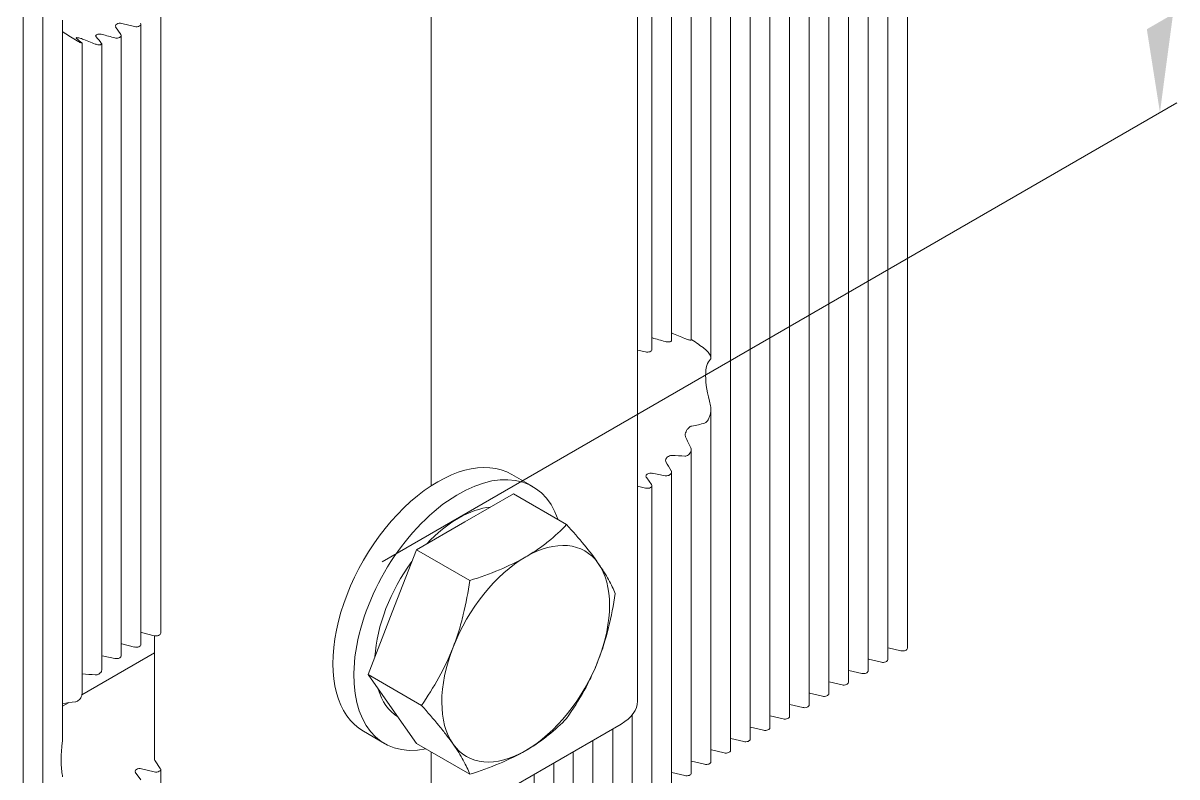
# Model space of a CAD drawing. Extents: x -37 to 4620, y -49 to 348.
# Drawn here: x 1588.71 to 1601.17, y 67.86 to 76 of the extents above; entities that cross this region are included whole.
import ezdxf

# ---------------------------------------------------------------- set-up
doc = ezdxf.new("R2010")
doc.units = 0
doc.header["$LTSCALE"] = 5
doc.layers.add('4', color=160, linetype='CONTINUOUS', lineweight=18)
doc.layers.add('PV-39239', color=7, linetype='CONTINUOUS', lineweight=15)

msp = doc.modelspace()

# ---------------------------------------------------------------- linework, layer by layer
at = {"layer": '4', "extrusion": (0.707107, -0.408248, 0.57735)}
msp.add_line((1592.587, 70.185, 733.96), (1601.167, 75.139, 726.955), dxfattribs=at)
msp.add_solid([(866.179, -184.163, 1521.228), (866.462, -184.446, 1521.228), (865.472, -185.153, 1521.228)], dxfattribs=at)
at = {"layer": 'PV-39239', "lineweight": 13, "extrusion": (-6e-16, 0.816497, 0.57735)}
for p, q in [((1598.258, 85.581, 729.711), (1598.258, 69.251, 729.711)), ((1598.045, 85.458, 729.711), (1598.045, 69.128, 729.711)), ((1597.833, 85.336, 729.711), (1597.833, 69.006, 729.711)), ((1597.621, 85.213, 729.711), (1597.621, 68.883, 729.711)), ((1597.409, 85.091, 729.711), (1597.409, 68.761, 729.711)), ((1597.197, 84.968, 729.711), (1597.197, 68.639, 729.711)), ((1596.985, 84.846, 729.711), (1596.985, 68.516, 729.711)), ((1596.773, 84.723, 729.711), (1596.773, 68.394, 729.711)), ((1596.56, 84.601, 729.711), (1596.56, 68.271, 729.711)), ((1596.348, 84.479, 729.711), (1596.348, 68.149, 729.711)), ((1595.343, 81.743, 729.711), (1595.343, 68.679, 729.711)), ((1588.924, 80.192, 729.711), (1588.924, 63.862, 729.711)), ((1588.712, 80.069, 729.711), (1588.712, 63.74, 729.711)), ((1596.136, 80, 729.711), (1596.136, 72.382, 729.711)), ((1595.924, 79.56, 729.711), (1595.924, 72.577, 729.711)), ((1595.712, 79.319, 729.711), (1595.712, 72.573, 729.711)), ((1595.5, 79.171, 729.711), (1595.5, 72.476, 729.711)), ((1593.116, 71.004, 729.711), (1593.116, 76.298, 729.711)), ((1590.197, 76.109, 729.711), (1590.197, 69.414, 729.711)), ((1589.136, 76.028, 729.711), (1589.136, 68.271, 729.711)), ((1589.915, 75.96, 729.711), (1589.777, 75.993, 729.711)), ((1589.984, 75.987, 729.711), (1589.984, 69.292, 729.711)), ((1589.711, 75.956, 729.711), (1589.768, 75.875, 729.711)), ((1589.772, 75.865, 729.711), (1589.772, 69.169, 729.711)), ((1589.348, 75.782, 729.711), (1589.348, 68.762, 729.711)), ((1589.56, 75.775, 729.711), (1589.56, 69.014, 729.711)), ((1595.343, 72.47, 729.711), (1595.431, 72.449, 729.711)), ((1596.136, 71.835, 729.711), (1596.136, 68.026, 729.711)), ((1595.924, 71.395, 729.711), (1595.924, 67.904, 729.711)), ((1593.987, 71.126, 729.711), (1594.213, 70.996, 729.711)), ((1595.712, 71.154, 729.711), (1595.712, 67.781, 729.711)), ((1595.431, 70.98, 729.711), (1595.343, 71.001, 729.711)), ((1595.443, 71.092, 729.711), (1595.496, 71.017, 729.711)), ((1595.5, 71.006, 729.711), (1595.5, 67.659, 729.711)), ((1594.004, 70.918, 729.711), (1593.481, 70.616, 729.711)), ((1594.004, 70.918, 729.711), (1594.579, 70.586, 729.711)), ((1593.481, 70.616, 729.711), (1592.959, 70.314, 729.711)), ((1592.959, 70.314, 729.711), (1592.697, 69.641, 729.711)), ((1592.959, 70.314, 729.711), (1593.534, 69.982, 729.711)), ((1592.697, 69.641, 729.711), (1592.436, 68.968, 729.711)), ((1589.989, 69.42, 729.711), (1590.127, 69.387, 729.711)), ((1590.132, 69.387, 729.711), (1590.132, 68.047, 729.711)), ((1589.777, 69.298, 729.711), (1589.915, 69.265, 729.711)), ((1598.188, 69.224, 729.711), (1598.05, 69.257, 729.711)), ((1589.346, 68.748, 729.711), (1590.132, 69.202, 729.711)), ((1597.976, 69.102, 729.711), (1597.838, 69.135, 729.711)), ((1597.764, 68.979, 729.711), (1597.626, 69.012, 729.711)), ((1592.436, 68.968, 729.711), (1592.697, 68.596, 729.711)), ((1592.436, 68.968, 729.711), (1593.011, 68.635, 729.711)), ((1597.552, 68.857, 729.711), (1597.413, 68.89, 729.711)), ((1597.34, 68.734, 729.711), (1597.201, 68.767, 729.711)), ((1589.136, 68.627, 729.711), (1589.201, 68.664, 729.711)), ((1597.128, 68.612, 729.711), (1596.989, 68.645, 729.711)), ((1592.697, 68.596, 729.711), (1592.959, 68.224, 729.711)), ((1595.288, 68.534, 729.711), (1595.288, 67.536, 729.711)), ((1596.916, 68.489, 729.711), (1596.777, 68.522, 729.711)), ((1593.275, 67.342, 729.711), (1595.167, 68.434, 729.711)), ((1595.076, 68.382, 729.711), (1595.076, 67.414, 729.711)), ((1596.704, 68.367, 729.711), (1596.565, 68.4, 729.711)), ((1592.387, 68.355, 729.711), (1592.613, 68.225, 729.711)), ((1594.863, 68.259, 729.711), (1594.863, 67.291, 729.711)), ((1596.491, 68.244, 729.711), (1596.353, 68.277, 729.711)), ((1592.959, 68.224, 729.711), (1593.534, 67.892, 729.711)), ((1593.116, 67.265, 729.711), (1593.116, 68.133, 729.711)), ((1594.651, 68.137, 729.711), (1594.651, 67.169, 729.711)), ((1596.279, 68.122, 729.711), (1596.141, 68.155, 729.711)), ((1590.136, 68.036, 729.711), (1590.193, 67.955, 729.711)), ((1594.439, 68.014, 729.711), (1594.439, 67.046, 729.711)), ((1596.067, 67.999, 729.711), (1595.928, 68.032, 729.711)), ((1589.923, 67.913, 729.711), (1589.981, 67.833, 729.711)), ((1590.127, 67.918, 729.711), (1589.989, 67.951, 729.711)), ((1590.197, 67.944, 729.711), (1590.197, 64.597, 729.711)), ((1594.227, 67.892, 729.711), (1594.227, 66.924, 729.711)), ((1595.855, 67.877, 729.711), (1595.716, 67.91, 729.711))]:
    msp.add_line(p, q, dxfattribs=at)
at = {"layer": 'PV-39239', "lineweight": 13}
for centre, major_axis, ratio, start_param, end_param in [((1589.758, 75.967, 729.711), (-0.05, 0), 0.57735, -1.961403, 0.390607), ((1588.796, 77.134, 729.711), (-0.822, 1.436), 0.239136, -3.732831, -3.653858), ((1589.305, 76.84, 729.711), (-0.822, 1.436), 0.239136, -4.097019, -4.0308), ((1595.45, 72.476, 729.711), (0.05, 0), 0.57735, -1.961403, 0), ((1596.97, 70.945, 729.711), (0.822, -1.436), 0.239136, -3.0936, -2.39827), ((1596.461, 71.239, 729.711), (0.822, -1.436), 0.239136, -1.910615, -1.827214), ((1593.187, 69.741, 729.711), (0.8, 1.386), 0.57735, 0, 3.141593), ((1595.952, 71.533, 729.711), (0.822, -1.436), 0.239136, -1.519512, -1.452173), ((1593.413, 69.61, 729.711), (0.8, 1.386), 0.57735, -0.468417, 3.61001), ((1595.443, 71.827, 729.711), (0.822, -1.436), 0.239136, -1.179412, -1.175139), ((1593.413, 69.61, 729.711), (-0.64, -1.109), 0.57735, -2.745955, -1.966434), ((1593.413, 69.61, 729.711), (-0.64, -1.109), 0.57735, -1.765617, -0.852377), ((1594.137, 69.192, 729.711), (-0.64, -1.109), 0.57735, -2.356194, -1.308997), ((1594.137, 69.192, 729.711), (0.64, 1.109), 0.57735, -1.308997, -0.261799), ((1590.147, 69.414, 729.711), (0.05, 0), 0.57735, -1.961403, 0), ((1589.934, 69.292, 729.711), (0.05, 0), 0.57735, -1.961403, 0), ((1594.137, 69.192, 729.711), (-0.64, -1.109), 0.57735, -1.308997, -0.261799), ((1598.031, 69.23, 729.711), (-0.05, 0), 0.57735, -1.961403, -1.868048), ((1589.722, 69.169, 729.711), (0.05, 0), 0.57735, -0.785398, 0), ((1597.819, 69.108, 729.711), (-0.05, 0), 0.57735, -1.961403, -1.868048), ((1594.137, 69.192, 729.711), (0.64, 1.109), 0.57735, -2.356194, -1.308997), ((1597.606, 68.986, 729.711), (-0.05, 0), 0.57735, -1.961403, -1.868048), ((1597.394, 68.863, 729.711), (-0.05, 0), 0.57735, -1.961403, -1.868048), ((1593.413, 69.61, 729.711), (-0.64, -1.109), 0.57735, -0.496654, -0.026944), ((1597.182, 68.741, 729.711), (-0.05, 0), 0.57735, -1.961403, -1.868048), ((1594.743, 68.679, 729.711), (0.6, 0), 0.57735, -0.785398, 0), ((1596.97, 68.618, 729.711), (-0.05, 0), 0.57735, -1.961403, -1.868048), ((1596.758, 68.496, 729.711), (-0.05, 0), 0.57735, -1.961403, -1.868048), ((1596.546, 68.373, 729.711), (-0.05, 0), 0.57735, -1.961403, -1.868048), ((1596.334, 68.251, 729.711), (-0.05, 0), 0.57735, -1.961403, -1.868048), ((1594.137, 69.192, 729.711), (-0.64, -1.109), 0.57735, -0.261799, 0.785398), ((1596.122, 68.128, 729.711), (-0.05, 0), 0.57735, -1.961403, -1.868048), ((1590.182, 68.047, 729.711), (-0.05, 0), 0.57735, 0, 0.390607), ((1595.909, 68.006, 729.711), (-0.05, 0), 0.57735, -1.961403, -1.868048), ((1589.97, 67.924, 729.711), (-0.05, 0), 0.57735, -1.961403, 0.390607), ((1595.697, 67.883, 729.711), (-0.05, 0), 0.57735, -1.961403, -1.868048)]:
    msp.add_ellipse(centre, major_axis=major_axis, ratio=ratio, start_param=start_param, end_param=end_param, dxfattribs=at)
at = {"layer": 'PV-39239', "lineweight": 13, "extrusion": (-1e-16, -1e-16, -1)}
for centre, start_param in [((1589.934, 75.987, 729.711), -0.390607), ((1596.298, 68.149, 729.711), 0), ((1596.086, 68.026, 729.711), 0), ((1595.874, 67.904, 729.711), 0)]:
    msp.add_ellipse(centre, major_axis=(0.05, 0), ratio=0.57735, start_param=start_param, end_param=1.961403, dxfattribs=at)
at = {"layer": 'PV-39239', "lineweight": 13, "extrusion": (-3e-16, -2e-16, -1)}
for centre, start_param, end_param in [((1590.832, 75.958, 729.711), -0.854903, -0.757803), ((1589.814, 76.546, 729.711), -1.604449, -1.540111), ((1589.814, 68.381, 729.711), 1.370197, 1.434535), ((1590.832, 67.793, 729.711), 0.587889, 0.684988)]:
    msp.add_ellipse(centre, major_axis=(-2.156, 0.575), ratio=0.319372, start_param=start_param, end_param=end_param, dxfattribs=at)
at = {"layer": 'PV-39239', "lineweight": 13, "extrusion": (0, 1e-16, -1)}
msp.add_ellipse((1589.722, 75.865, 729.711), major_axis=(0.05, 0), ratio=0.57735, start_param=-0.390607, end_param=0.785398, dxfattribs=at)
at = {"layer": 'PV-39239', "lineweight": 13, "extrusion": (-4e-16, -3e-16, -1)}
for centre, start_param, end_param in [((1590.323, 76.252, 729.711), -1.260962, -1.190423), ((1590.323, 68.087, 729.711), 1.020509, 1.091048)]:
    msp.add_ellipse(centre, major_axis=(-2.156, 0.575), ratio=0.319372, start_param=start_param, end_param=end_param, dxfattribs=at)
at = {"layer": 'PV-39239', "lineweight": 13, "extrusion": (-2e-16, -3e-16, -1)}
for centre, start_param, end_param in [((1594.764, 72.219, 729.711), -1.199964, -1.127213), ((1595.273, 71.925, 729.711), -1.548712, -1.48397), ((1594.255, 72.513, 729.711), -0.771402, -0.662866), ((1594.255, 72.513, 729.711), 0.492952, 0.601487), ((1594.764, 72.219, 729.711), 0.957299, 1.03005), ((1595.273, 71.925, 729.711), 1.314055, 1.378797)]:
    msp.add_ellipse(centre, major_axis=(2.156, -0.575), ratio=0.319372, start_param=start_param, end_param=end_param, dxfattribs=at)
at = {"layer": 'PV-39239', "lineweight": 13, "extrusion": (-2e-16, 1e-16, -1)}
for centre, start_param in [((1595.45, 71.006, 729.711), -0.390607), ((1597.783, 69.006, 729.711), 0), ((1597.571, 68.883, 729.711), 0), ((1597.359, 68.761, 729.711), 0), ((1597.147, 68.639, 729.711), 0), ((1596.935, 68.516, 729.711), 0), ((1596.723, 68.394, 729.711), 0), ((1596.51, 68.271, 729.711), 0)]:
    msp.add_ellipse(centre, major_axis=(0.05, 0), ratio=0.57735, start_param=start_param, end_param=1.961403, dxfattribs=at)
at = {"layer": 'PV-39239', "lineweight": 13, "extrusion": (-1e-16, -2e-16, -1)}
msp.add_ellipse((1594.137, 69.192, 729.711), major_axis=(0.64, 1.109), ratio=0.57735, start_param=-0.785398, end_param=0.261799, dxfattribs=at)
at = {"layer": 'PV-39239', "lineweight": 13, "extrusion": (-1e-16, 3e-16, -1)}
msp.add_ellipse((1589.97, 69.394, 729.711), major_axis=(0.05, 0), ratio=0.57735, start_param=-1.273545, end_param=-1.180189, dxfattribs=at)
at = {"layer": 'PV-39239', "lineweight": 13, "extrusion": (0, 0, -1)}
msp.add_ellipse((1589.758, 69.271, 729.711), major_axis=(0.05, 0), ratio=0.57735, start_param=-1.273545, end_param=-1.180189, dxfattribs=at)
at = {"layer": 'PV-39239', "lineweight": 13, "extrusion": (-2e-16, -1e-16, -1)}
msp.add_ellipse((1598.208, 69.251, 729.711), major_axis=(0.05, 0), ratio=0.57735, start_param=0, end_param=1.961403, dxfattribs=at)
at = {"layer": 'PV-39239', "lineweight": 13, "extrusion": (-1e-16, 2e-16, -1)}
msp.add_ellipse((1597.995, 69.128, 729.711), major_axis=(0.05, 0), ratio=0.57735, start_param=0, end_param=1.961403, dxfattribs=at)
at = {"layer": 'PV-39239', "lineweight": 13, "extrusion": (-2e-16, 0, -1)}
msp.add_ellipse((1590.147, 67.944, 729.711), major_axis=(0.05, 0), ratio=0.57735, start_param=-0.390607, end_param=1.961403, dxfattribs=at)
at = {"layer": 'PV-39239', "lineweight": 13}
for points in [[(1589.14, 75.903, 729.711), (1589.139, 75.904, 729.711), (1589.137, 75.905, 729.711), (1589.136, 75.906, 729.711)], [(1595.712, 72.654, 729.711), (1595.713, 72.653, 729.711), (1595.715, 72.653, 729.711), (1595.716, 72.652, 729.711)], [(1595.5, 72.602, 729.711), (1595.501, 72.601, 729.711), (1595.503, 72.601, 729.711), (1595.504, 72.601, 729.711)], [(1595.924, 72.584, 729.711), (1595.926, 72.583, 729.711), (1595.927, 72.582, 729.711), (1595.928, 72.581, 729.711)], [(1589.56, 69.171, 729.711), (1589.562, 69.171, 729.711), (1589.563, 69.171, 729.711), (1589.564, 69.171, 729.711)], [(1589.348, 68.975, 729.711), (1589.349, 68.975, 729.711), (1589.351, 68.975, 729.711), (1589.352, 68.975, 729.711)], [(1589.136, 68.653, 729.711), (1589.137, 68.653, 729.711), (1589.139, 68.653, 729.711), (1589.14, 68.654, 729.711)]]:
    msp.add_open_spline(points, degree=3, dxfattribs=at)
for points, knots in [([(1589.564, 75.876, 729.711), (1589.558, 75.877, 729.711), (1589.552, 75.878, 729.711), (1589.539, 75.879, 729.711), (1589.533, 75.879, 729.711), (1589.52, 75.878, 729.711), (1589.515, 75.876, 729.711), (1589.506, 75.873, 729.711), (1589.502, 75.871, 729.711), (1589.497, 75.866, 729.711), (1589.495, 75.863, 729.711), (1589.495, 75.857, 729.711), (1589.497, 75.854, 729.711), (1589.499, 75.851, 729.711)], [0.853628, 0.853628, 0.853628, 0.853628, 0.9470953, 0.9470953, 1.0423443, 1.0423443, 1.1375932, 1.1375932, 1.2335513, 1.2335513, 1.3295093, 1.3295093, 1.422981, 1.422981, 1.422981, 1.422981]), ([(1589.344, 75.786, 729.711), (1589.346, 75.784, 729.711), (1589.348, 75.783, 729.711), (1589.348, 75.781, 729.711), (1589.347, 75.781, 729.711), (1589.342, 75.783, 729.711), (1589.338, 75.784, 729.711), (1589.329, 75.788, 729.711), (1589.323, 75.791, 729.711), (1589.309, 75.798, 729.711), (1589.302, 75.803, 729.711), (1589.29, 75.81, 729.711), (1589.284, 75.813, 729.711), (1589.279, 75.816, 729.711)], [0.9854836, 0.9854836, 0.9854836, 0.9854836, 1.0741012, 1.0741012, 1.1995113, 1.1995113, 1.3249213, 1.3249213, 1.4572659, 1.4572659, 1.5896104, 1.5896104, 1.6788048, 1.6788048, 1.6788048, 1.6788048]), ([(1589.352, 75.826, 729.711), (1589.347, 75.829, 729.711), (1589.34, 75.831, 729.711), (1589.328, 75.835, 729.711), (1589.321, 75.837, 729.711), (1589.308, 75.839, 729.711), (1589.302, 75.84, 729.711), (1589.293, 75.841, 729.711), (1589.29, 75.841, 729.711), (1589.284, 75.84, 729.711), (1589.283, 75.839, 729.711), (1589.284, 75.836, 729.711), (1589.285, 75.834, 729.711), (1589.287, 75.832, 729.711)], [0.9088787, 0.9088787, 0.9088787, 0.9088787, 1.000101, 1.000101, 1.1082155, 1.1082155, 1.2163301, 1.2163301, 1.3276639, 1.3276639, 1.4389977, 1.4389977, 1.5303648, 1.5303648, 1.5303648, 1.5303648]), ([(1589.556, 75.783, 729.711), (1589.559, 75.78, 729.711), (1589.56, 75.777, 729.711), (1589.56, 75.772, 729.711), (1589.559, 75.77, 729.711), (1589.554, 75.766, 729.711), (1589.55, 75.764, 729.711), (1589.541, 75.763, 729.711), (1589.535, 75.763, 729.711), (1589.523, 75.764, 729.711), (1589.516, 75.765, 729.711), (1589.503, 75.768, 729.711), (1589.497, 75.77, 729.711), (1589.491, 75.772, 729.711)], [0.8716569, 0.8716569, 0.8716569, 0.8716569, 0.9643514, 0.9643514, 1.0637791, 1.0637791, 1.1632067, 1.1632067, 1.2642706, 1.2642706, 1.3653345, 1.3653345, 1.4580622, 1.4580622, 1.4580622, 1.4580622]), ([(1589.758, 75.844, 729.711), (1589.753, 75.842, 729.711), (1589.748, 75.839, 729.711), (1589.735, 75.837, 729.711), (1589.729, 75.836, 729.711), (1589.716, 75.836, 729.711), (1589.709, 75.837, 729.711), (1589.703, 75.839, 729.711)], [1.1303097, 1.1303097, 1.1303097, 1.1303097, 1.2245022, 1.2245022, 1.3186946, 1.3186946, 1.4124036, 1.4124036, 1.4124036, 1.4124036]), ([(1595.643, 72.561, 729.711), (1595.649, 72.559, 729.711), (1595.656, 72.558, 729.711), (1595.668, 72.557, 729.711), (1595.675, 72.556, 729.711), (1595.687, 72.557, 729.711), (1595.693, 72.558, 729.711), (1595.702, 72.561, 729.711), (1595.706, 72.563, 729.711), (1595.711, 72.568, 729.711), (1595.712, 72.57, 729.711), (1595.712, 72.573, 729.711)], [0.8580472, 0.8580472, 0.8580472, 0.8580472, 0.9513211, 0.9513211, 1.0475766, 1.0475766, 1.1438322, 1.1438322, 1.2402687, 1.2402687, 1.3367052, 1.3367052, 1.3367052, 1.3367052]), ([(1595.855, 72.594, 729.711), (1595.861, 72.592, 729.711), (1595.867, 72.589, 729.711), (1595.879, 72.585, 729.711), (1595.887, 72.582, 729.711), (1595.899, 72.579, 729.711), (1595.905, 72.578, 729.711), (1595.914, 72.576, 729.711), (1595.918, 72.575, 729.711), (1595.923, 72.575, 729.711), (1595.924, 72.576, 729.711), (1595.924, 72.577, 729.711)], [0.9282155, 0.9282155, 0.9282155, 0.9282155, 1.018731, 1.018731, 1.1312952, 1.1312952, 1.2438594, 1.2438594, 1.3547937, 1.3547937, 1.465728, 1.465728, 1.465728, 1.465728]), ([(1596.067, 72.483, 729.711), (1596.072, 72.48, 729.711), (1596.076, 72.476, 729.711), (1596.089, 72.465, 729.711), (1596.098, 72.456, 729.711), (1596.112, 72.44, 729.711), (1596.117, 72.432, 729.711), (1596.126, 72.418, 729.711), (1596.13, 72.41, 729.711), (1596.135, 72.395, 729.711), (1596.136, 72.388, 729.711), (1596.136, 72.377, 729.711), (1596.135, 72.373, 729.711), (1596.132, 72.37, 729.711)], [1.366461, 1.366461, 1.366461, 1.366461, 1.446717, 1.446717, 1.645282, 1.645282, 1.843847, 1.843847, 2.048332, 2.048332, 2.252818, 2.252818, 2.415066, 2.415066, 2.415066, 2.415066]), ([(1596.132, 71.869, 729.711), (1596.135, 71.859, 729.711), (1596.136, 71.846, 729.711), (1596.136, 71.822, 729.711), (1596.135, 71.807, 729.711), (1596.13, 71.778, 729.711), (1596.126, 71.764, 729.711), (1596.117, 71.739, 729.711), (1596.112, 71.727, 729.711), (1596.098, 71.704, 729.711), (1596.089, 71.694, 729.711), (1596.076, 71.684, 729.711), (1596.072, 71.682, 729.711), (1596.067, 71.681, 729.711)], [0.111851, 0.111851, 0.111851, 0.111851, 0.2741, 0.2741, 0.478585, 0.478585, 0.683071, 0.683071, 0.881636, 0.881636, 1.080201, 1.080201, 1.160457, 1.160457, 1.160457, 1.160457]), ([(1595.928, 71.649, 729.711), (1595.923, 71.648, 729.711), (1595.918, 71.646, 729.711), (1595.906, 71.639, 729.711), (1595.898, 71.632, 729.711), (1595.885, 71.617, 729.711), (1595.879, 71.609, 729.711), (1595.87, 71.593, 729.711), (1595.866, 71.584, 729.711), (1595.86, 71.565, 729.711), (1595.859, 71.556, 729.711), (1595.86, 71.543, 729.711), (1595.861, 71.537, 729.711), (1595.863, 71.532, 729.711)], [0.1000795, 0.1000795, 0.1000795, 0.1000795, 0.1883546, 0.1883546, 0.3328505, 0.3328505, 0.4773464, 0.4773464, 0.6122954, 0.6122954, 0.7472444, 0.7472444, 0.8345672, 0.8345672, 0.8345672, 0.8345672]), ([(1595.92, 71.413, 729.711), (1595.92, 71.413, 729.711), (1595.92, 71.413, 729.711), (1595.923, 71.407, 729.711), (1595.924, 71.401, 729.711), (1595.924, 71.389, 729.711), (1595.923, 71.382, 729.711), (1595.918, 71.367, 729.711), (1595.914, 71.361, 729.711), (1595.905, 71.349, 729.711), (1595.899, 71.343, 729.711), (1595.887, 71.333, 729.711), (1595.879, 71.33, 729.711), (1595.867, 71.326, 729.711), (1595.861, 71.325, 729.711), (1595.855, 71.325, 729.711)], [0.0972529, 0.0972529, 0.0972529, 0.0972529, 0.0995516, 0.0995516, 0.1991033, 0.1991033, 0.3100376, 0.3100376, 0.4209719, 0.4209719, 0.5335361, 0.5335361, 0.6461003, 0.6461003, 0.7366158, 0.7366158, 0.7366158, 0.7366158]), ([(1595.716, 71.333, 729.711), (1595.71, 71.333, 729.711), (1595.704, 71.332, 729.711), (1595.692, 71.329, 729.711), (1595.685, 71.326, 729.711), (1595.672, 71.319, 729.711), (1595.666, 71.314, 729.711), (1595.658, 71.304, 729.711), (1595.654, 71.299, 729.711), (1595.648, 71.288, 729.711), (1595.647, 71.282, 729.711), (1595.647, 71.272, 729.711), (1595.649, 71.267, 729.711), (1595.651, 71.263, 729.711)], [0.0955575, 0.0955575, 0.0955575, 0.0955575, 0.1879084, 0.1879084, 0.2916686, 0.2916686, 0.3954288, 0.3954288, 0.497134, 0.497134, 0.5988391, 0.5988391, 0.691134, 0.691134, 0.691134, 0.691134]), ([(1595.504, 71.139, 729.711), (1595.498, 71.141, 729.711), (1595.491, 71.141, 729.711), (1595.479, 71.14, 729.711), (1595.472, 71.139, 729.711), (1595.46, 71.135, 729.711), (1595.454, 71.133, 729.711), (1595.445, 71.127, 729.711), (1595.442, 71.124, 729.711), (1595.436, 71.116, 729.711), (1595.435, 71.112, 729.711), (1595.435, 71.105, 729.711), (1595.436, 71.101, 729.711), (1595.439, 71.097, 729.711)], [0.0947102, 0.0947102, 0.0947102, 0.0947102, 0.1883931, 0.1883931, 0.2828529, 0.2828529, 0.3773126, 0.3773126, 0.4715452, 0.4715452, 0.5657779, 0.5657779, 0.6594603, 0.6594603, 0.6594603, 0.6594603]), ([(1595.708, 71.168, 729.711), (1595.711, 71.164, 729.711), (1595.712, 71.159, 729.711), (1595.712, 71.15, 729.711), (1595.711, 71.145, 729.711), (1595.706, 71.135, 729.711), (1595.702, 71.131, 729.711), (1595.693, 71.123, 729.711), (1595.687, 71.12, 729.711), (1595.675, 71.115, 729.711), (1595.668, 71.113, 729.711), (1595.656, 71.112, 729.711), (1595.649, 71.112, 729.711), (1595.643, 71.113, 729.711)], [0.0950203, 0.0950203, 0.0950203, 0.0950203, 0.189853, 0.189853, 0.2862895, 0.2862895, 0.382726, 0.382726, 0.4789816, 0.4789816, 0.5752371, 0.5752371, 0.668511, 0.668511, 0.668511, 0.668511]), ([(1594.137, 70.237, 729.711), (1594.182, 70.263, 729.711), (1594.224, 70.29, 729.711), (1594.306, 70.345, 729.711), (1594.344, 70.374, 729.711), (1594.454, 70.462, 729.711), (1594.519, 70.523, 729.711), (1594.579, 70.586, 729.711)], [0.013367258, 0.013367258, 0.013367258, 0.013367258, 0.014537452, 0.014537452, 0.015707646, 0.015707646, 0.018048033, 0.018048033, 0.018048033, 0.018048033]), ([(1594.579, 70.586, 729.711), (1594.647, 70.511, 729.711), (1594.71, 70.438, 729.711), (1594.825, 70.298, 729.711), (1594.877, 70.231, 729.711), (1594.921, 70.167, 729.711)], [0.000000238, 0.000000238, 0.000000238, 0.000000238, 0.002336974, 0.002336974, 0.00467371, 0.00467371, 0.00467371, 0.00467371]), ([(1593.534, 69.982, 729.711), (1593.644, 70.017, 729.711), (1593.751, 70.055, 729.711), (1593.954, 70.14, 729.711), (1594.049, 70.186, 729.711), (1594.137, 70.237, 729.711)], [0.008690416, 0.008690416, 0.008690416, 0.008690416, 0.011028837, 0.011028837, 0.013367258, 0.013367258, 0.013367258, 0.013367258]), ([(1594.921, 70.167, 729.711), (1594.943, 70.136, 729.711), (1594.964, 70.105, 729.711), (1595, 70.047, 729.711), (1595.017, 70.019, 729.711), (1595.061, 69.938, 729.711), (1595.084, 69.889, 729.711), (1595.102, 69.842, 729.711)], [0.00467371, 0.00467371, 0.00467371, 0.00467371, 0.005837709, 0.005837709, 0.007001709, 0.007001709, 0.009329709, 0.009329709, 0.009329709, 0.009329709]), ([(1593.354, 69.262, 729.711), (1593.376, 69.319, 729.711), (1593.396, 69.378, 729.711), (1593.433, 69.496, 729.711), (1593.449, 69.555, 729.711), (1593.493, 69.736, 729.711), (1593.516, 69.858, 729.711), (1593.534, 69.982, 729.711)], [0.00467371, 0.00467371, 0.00467371, 0.00467371, 0.005837709, 0.005837709, 0.007001709, 0.007001709, 0.009329709, 0.009329709, 0.009329709, 0.009329709]), ([(1595.102, 69.842, 729.711), (1595.084, 69.718, 729.711), (1595.061, 69.595, 729.711), (1595.002, 69.355, 729.711), (1594.966, 69.237, 729.711), (1594.921, 69.122, 729.711)], [0.000000238, 0.000000238, 0.000000238, 0.000000238, 0.002336974, 0.002336974, 0.00467371, 0.00467371, 0.00467371, 0.00467371]), ([(1593.011, 68.635, 729.711), (1593.079, 68.731, 729.711), (1593.142, 68.831, 729.711), (1593.257, 69.039, 729.711), (1593.309, 69.147, 729.711), (1593.354, 69.262, 729.711)], [0.000000238, 0.000000238, 0.000000238, 0.000000238, 0.002336974, 0.002336974, 0.00467371, 0.00467371, 0.00467371, 0.00467371]), ([(1589.703, 69.142, 729.711), (1589.709, 69.14, 729.711), (1589.716, 69.14, 729.711), (1589.729, 69.14, 729.711), (1589.735, 69.141, 729.711), (1589.748, 69.144, 729.711), (1589.753, 69.146, 729.711), (1589.758, 69.149, 729.711)], [0.8482158, 0.8482158, 0.8482158, 0.8482158, 0.9419248, 0.9419248, 1.0361172, 1.0361172, 1.1303097, 1.1303097, 1.1303097, 1.1303097]), ([(1589.491, 68.964, 729.711), (1589.491, 68.964, 729.711), (1589.491, 68.964, 729.711), (1589.497, 68.963, 729.711), (1589.504, 68.964, 729.711), (1589.516, 68.966, 729.711), (1589.523, 68.969, 729.711), (1589.535, 68.976, 729.711), (1589.541, 68.98, 729.711), (1589.55, 68.989, 729.711), (1589.554, 68.994, 729.711), (1589.559, 69.004, 729.711), (1589.56, 69.009, 729.711), (1589.56, 69.014, 729.711)], [0.8721172, 0.8721172, 0.8721172, 0.8721172, 0.8724879, 0.8724879, 0.9682888, 0.9682888, 1.0675779, 1.0675779, 1.166867, 1.166867, 1.2662946, 1.2662946, 1.363285, 1.363285, 1.363285, 1.363285]), ([(1594.921, 69.122, 729.711), (1594.899, 69.065, 729.711), (1594.875, 69.009, 729.711), (1594.823, 68.899, 729.711), (1594.796, 68.846, 729.711), (1594.71, 68.69, 729.711), (1594.646, 68.591, 729.711), (1594.579, 68.495, 729.711)], [0.00467371, 0.00467371, 0.00467371, 0.00467371, 0.005837709, 0.005837709, 0.007001709, 0.007001709, 0.009329709, 0.009329709, 0.009329709, 0.009329709]), ([(1589.279, 68.674, 729.711), (1589.279, 68.674, 729.711), (1589.279, 68.674, 729.711), (1589.286, 68.675, 729.711), (1589.292, 68.678, 729.711), (1589.305, 68.685, 729.711), (1589.311, 68.69, 729.711), (1589.324, 68.703, 729.711), (1589.329, 68.71, 729.711), (1589.338, 68.724, 729.711), (1589.342, 68.732, 729.711), (1589.347, 68.748, 729.711), (1589.348, 68.755, 729.711), (1589.348, 68.762, 729.711)], [0.9881113, 0.9881113, 0.9881113, 0.9881113, 0.9924451, 0.9924451, 1.0962116, 1.0962116, 1.2188963, 1.2188963, 1.341581, 1.341581, 1.4669911, 1.4669911, 1.5778755, 1.5778755, 1.5778755, 1.5778755]), ([(1593.354, 68.217, 729.711), (1593.331, 68.249, 729.711), (1593.307, 68.281, 729.711), (1593.256, 68.348, 729.711), (1593.228, 68.383, 729.711), (1593.142, 68.488, 729.711), (1593.079, 68.561, 729.711), (1593.011, 68.635, 729.711)], [0.00467371, 0.00467371, 0.00467371, 0.00467371, 0.005837709, 0.005837709, 0.007001709, 0.007001709, 0.009329709, 0.009329709, 0.009329709, 0.009329709]), ([(1594.579, 68.495, 729.711), (1594.519, 68.432, 729.711), (1594.454, 68.371, 729.711), (1594.344, 68.284, 729.711), (1594.306, 68.255, 729.711), (1594.224, 68.199, 729.711), (1594.182, 68.173, 729.711), (1594.137, 68.147, 729.711)], [0.022853389, 0.022853389, 0.022853389, 0.022853389, 0.025192975, 0.025192975, 0.026362768, 0.026362768, 0.027532561, 0.027532561, 0.027532561, 0.027532561]), ([(1589.136, 67.863, 729.711), (1589.136, 67.872, 729.711), (1589.135, 67.884, 729.711), (1589.131, 67.915, 729.711), (1589.127, 67.94, 729.711), (1589.123, 67.993, 729.711), (1589.121, 68.021, 729.711), (1589.121, 68.072, 729.711), (1589.123, 68.102, 729.711), (1589.127, 68.161, 729.711), (1589.131, 68.192, 729.711), (1589.135, 68.237, 729.711), (1589.136, 68.254, 729.711), (1589.136, 68.271, 729.711)], [3.304494, 3.304494, 3.304494, 3.304494, 3.54621, 3.54621, 4.021909, 4.021909, 4.497609, 4.497609, 4.973308, 4.973308, 5.449007, 5.449007, 5.690723, 5.690723, 5.690723, 5.690723]), ([(1593.534, 67.892, 729.711), (1593.516, 67.939, 729.711), (1593.493, 67.988, 729.711), (1593.434, 68.096, 729.711), (1593.398, 68.154, 729.711), (1593.354, 68.217, 729.711)], [0.000000238, 0.000000238, 0.000000238, 0.000000238, 0.002336974, 0.002336974, 0.00467371, 0.00467371, 0.00467371, 0.00467371]), ([(1594.137, 68.147, 729.711), (1594.049, 68.096, 729.711), (1593.954, 68.05, 729.711), (1593.751, 67.965, 729.711), (1593.644, 67.927, 729.711), (1593.534, 67.892, 729.711)], [0.027532561, 0.027532561, 0.027532561, 0.027532561, 0.029870181, 0.029870181, 0.032207802, 0.032207802, 0.032207802, 0.032207802])]:
    msp.add_open_spline(points, degree=3, knots=knots, dxfattribs=at)

doc.saveas('drawing.dxf')
